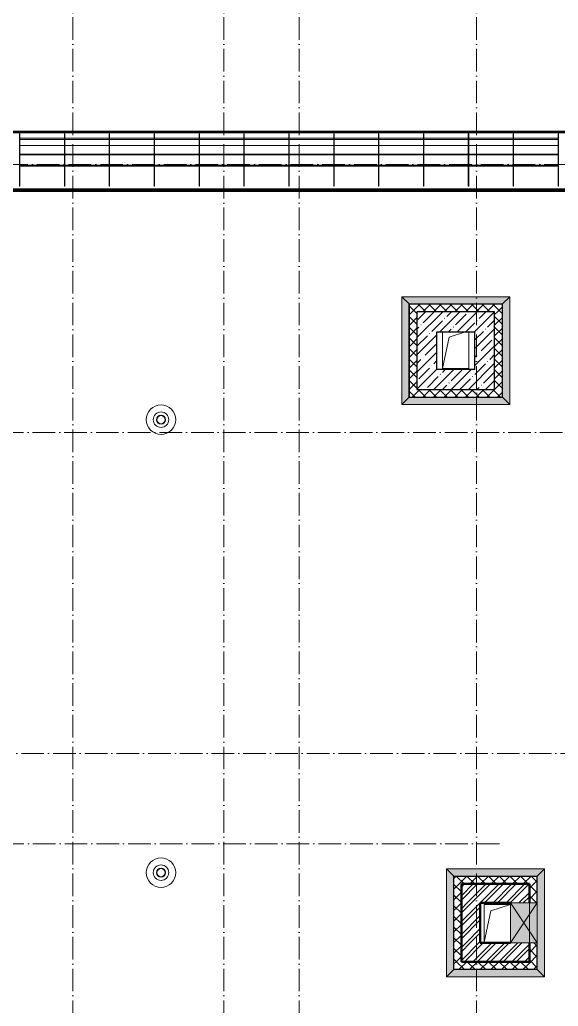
# Model space of a CAD drawing. Header units: millimetres. Extents: x -213536 to 1564669, y -45299 to 942238.
# Drawn here: x 570531 to 577665, y 645975 to 659043 of the extents above; entities that cross this region are included whole.
import ezdxf

# ---------------------------------------------------------------- set-up
doc = ezdxf.new("R2010")
doc.units = ezdxf.units.MM
doc.linetypes.add('50_200_ШТРИХ_1Т_ш5_п1_п1_', pattern=[700, 500, -100, 0, -100])
for name, color, linetype, lineweight in [('3.1) ЖБ окна 1.2 м', 102, 'Continuous', 30), ('A-DETL-GENF-OTLN', 7, 'Continuous', 9), ('A-FLOR-____-MCUT', 7, 'Continuous', 25), ('A-FLOR-____-OTLN', 7, 'Continuous', 9), ('A-FLOR-____-PATT-1', 7, 'Continuous', 9), ('A-GENM-____-MCUT', 7, 'Continuous', 25), ('A-GENM-____-OTLN', 7, 'Continuous', 9), ('A-GLAZ-____-OTLN', 7, 'Continuous', 9), ('A-WALL-____-MCUT-1', 7, 'Continuous', 9), ('A-WALL-____-MCUT-2', 7, 'Continuous', 50), ('A-WALL-____-OTLN', 7, 'Continuous', 9), ('A-WALL-____-PATT-1', 7, 'Continuous', 9), ('A-WALL-FNSH-MCUT-1', 7, 'Continuous', 9), ('S-GRID-____-OTLN-1', 7, '50_200_ШТРИХ_1Т_ш5_п1_п1_', 9)]:
    doc.layers.add(name, color=color, linetype=linetype, lineweight=lineweight)
doc.layers.add('A-GLAZ-____-OTLN-1', color=7, linetype='Continuous', lineweight=9, true_color=0xc0c0c0)
pattern_1 = [(45, (544282.64, 571544.04), (-70.71068, 70.71068), []), (135, (544282.64, 571544.04), (-70.71068, -70.71068), [])]
pattern_2 = [(45, (544282.64, 571544.04), (-85.53659, 85.53659), []), (45, (544339.66, 571544.04), (-85.53659, 85.53659), [])]

# ---------------------------------------------------------------- blocks, each defined once
blk = doc.blocks.new('141_Фартук_СКБ - 141_Фартук_СКБ_вентфасад-30031396-АР1_План отверстий 2 этажа в осях 1-64_Ю-ЯЯ')
at = {"layer": 'A-GENM-____-MCUT'}
for p, q in [((26160, 758), (0, 758)), ((0, 757), (26160, 757)), ((26160, -29), (0, -29)), ((0, -30), (26160, -30))]:
    blk.add_line(p, q, dxfattribs=at)
at = {"layer": 'A-GENM-____-OTLN'}
for p, q in [((0, 765), (26160, 765)), ((0, 752), (26160, 752)), ((0, 743), (26160, 743)), ((0, 743), (26160, 743)), ((0, -11), (26160, -11)), ((0, -12), (26160, -12))]:
    blk.add_line(p, q, dxfattribs=at)
blk = doc.blocks.new('Элемент крепления - Пластина-30015157-АР1_План отверстий 2 этажа в осях 1-64_Ю-ЯЯ')
at = {"layer": 'A-GENM-____-OTLN'}
for p, q in [((25651, 85294), (25651, 85988)), ((25651, 85988), (25656, 85988)), ((25656, 85988), (25656, 85294)), ((25656, 85294), (25651, 85294))]:
    blk.add_line(p, q, dxfattribs=at)
blk = doc.blocks.new('Швеллер - 140х58-30031487-АР1_План отверстий 2 этажа в осях 1-64_Ю-ЯЯ')
at = {"layer": 'A-GENM-____-MCUT'}
for p, q in [((-10110, 75), (-10699, 75)), ((-10699, 71), (-10110, 71)), ((-9515, 75), (-10105, 75)), ((-10105, 71), (-9515, 71)), ((-8921, 75), (-9510, 75)), ((-9510, 71), (-8921, 71)), ((-8326, 75), (-8916, 75)), ((-8916, 71), (-8326, 71)), ((-7732, 75), (-8321, 75)), ((-8321, 71), (-7732, 71)), ((-7137, 75), (-7727, 75)), ((-7727, 71), (-7137, 71)), ((-6543, 75), (-7132, 75)), ((-7132, 71), (-6543, 71)), ((-5948, 75), (-6538, 75)), ((-6538, 71), (-5948, 71)), ((-5353, 75), (-5943, 75)), ((-5943, 71), (-5353, 71)), ((-4759, 75), (-5348, 75)), ((-5348, 71), (-4759, 71)), ((-4164, 75), (-4754, 75)), ((-4754, 71), (-4164, 71)), ((-3570, 75), (-4159, 75)), ((-4159, 71), (-3570, 71)), ((-10110, -71), (-10699, -71)), ((-10699, -75), (-10110, -75)), ((-9515, -71), (-10105, -71)), ((-10105, -75), (-9515, -75)), ((-8921, -71), (-9510, -71)), ((-9510, -75), (-8921, -75)), ((-8326, -71), (-8916, -71)), ((-8916, -75), (-8326, -75)), ((-7732, -71), (-8321, -71)), ((-8321, -75), (-7732, -75)), ((-7137, -71), (-7727, -71)), ((-7727, -75), (-7137, -75)), ((-6543, -71), (-7132, -71)), ((-7132, -75), (-6543, -75)), ((-5948, -71), (-6538, -71)), ((-6538, -75), (-5948, -75)), ((-5353, -71), (-5943, -71)), ((-5943, -75), (-5353, -75)), ((-4759, -71), (-5348, -71)), ((-5348, -75), (-4759, -75)), ((-4164, -71), (-4754, -71)), ((-4754, -75), (-4164, -75)), ((-3570, -71), (-4159, -71)), ((-4159, -75), (-3570, -75))]:
    blk.add_line(p, q, dxfattribs=at)
blk = doc.blocks.new('Кровельный аэратор - 143_Кровельный аэратор-15605992-АР1_План отверстий 2 этажа в осях 1-64_Ю-ЯЯ')
at = {"layer": 'A-GENM-____-OTLN'}
for radius, start, end in [(195, 360, 180), (195, 180, 360), (102, 360, 180), (102, 180, 360), (60, 360, 180), (60, 180, 360), (55, 360, 180), (55, 180, 360)]:
    blk.add_arc((0, 0), radius, start, end, dxfattribs=at)
blk = doc.blocks.new('AR_Отверстие прямоугольное _в плите_ - AR_Отверстие прямоугольное _в плите_-30552540-АР1_План отверстий 2 этажа в осях 1-64_Ю-ЯЯ')
at = {"layer": 'A-GENM-____-OTLN'}
for p, q in [((175, 250), (-175, 250)), ((-175, 250), (-175, -250)), ((-175, -250), (-87, 163)), ((-87, 163), (175, 250)), ((-175, -250), (175, -250))]:
    blk.add_line(p, q, dxfattribs=at)
blk = doc.blocks.new('AR_Отверстие прямоугольное _в плите_ - AR_Отверстие прямоугольное _в плите_-V193-АР1_План отверстий 2 этажа в осях 1-64_Ю-ЯЯ')
at = {"layer": 'A-GENM-____-OTLN'}
for p, q in [((-175, 235), (-175, -250)), ((-175, -250), (-87, 163)), ((-87, 163), (130, 235)), ((175, -250), (175, 235)), ((-175, -250), (175, -250))]:
    blk.add_line(p, q, dxfattribs=at)
blk = doc.blocks.new('AR_Отверстие прямоугольное _в стене__БезПР - AR_Отверстие прямоугольное _в стене__БезПР-31947467-АР1_План отверстий 2 этажа в осях 1-64_Ю-ЯЯ')
at = {"layer": 'A-GLAZ-____-OTLN'}
blk.add_hatch(color=256, dxfattribs=at).paths.add_polyline_path([(265, 230), (-265, 230), (-265, -125), (265, -125)], flags=0)
at = {"layer": 'A-DETL-GENF-OTLN'}
for p, q in [((-265, -125), (-265, 230)), ((-265, 230), (265, 230)), ((265, 230), (-265, -125)), ((-265, 230), (265, -125)), ((265, 230), (-265, 230)), ((-265, 230), (-265, -125)), ((265, 230), (265, -125)), ((265, -125), (265, 230)), ((265, -125), (-265, -125)), ((-265, -125), (265, -125))]:
    blk.add_line(p, q, dxfattribs=at)
at = {"layer": 'A-GLAZ-____-OTLN'}
blk.add_line((265, 125), (-265, 125), dxfattribs=at)
blk = doc.blocks.new('Отлив_СКБ1 - Отлив_Шахты-30185863-АР1_План отверстий 2 этажа в осях 1-64_Ю-ЯЯ')
at = {"layer": 'A-GLAZ-____-OTLN-1'}
blk.add_hatch(color=256, dxfattribs=at).paths.add_polyline_path([(1229, -199), (1133, -103), (1133, -105), (-103, -105), (-103, -103), (-199, -199), (1135, -199)], flags=0)
at = {"layer": 'A-GLAZ-____-OTLN'}
for p, q in [((-199, -199), (-103, -103)), ((1133, -103), (1229, -199)), ((-199, -199), (1229, -199))]:
    blk.add_line(p, q, dxfattribs=at)
blk = doc.blocks.new('Отлив_СКБ1 - Отлив_Шахты-32492502-АР1_План отверстий 2 этажа в осях 1-64_Ю-ЯЯ')
at = {"layer": 'A-GLAZ-____-OTLN-1'}
blk.add_hatch(color=256, dxfattribs=at).paths.add_polyline_path([(-199, -199), (1099, -199), (1003, -103), (1003, -105), (-103, -105), (-103, -103), (-105, -105)], flags=0)
at = {"layer": 'A-GLAZ-____-OTLN'}
for p, q in [((-199, -199), (-103, -103)), ((1003, -103), (1099, -199)), ((-199, -199), (1099, -199))]:
    blk.add_line(p, q, dxfattribs=at)
blk = doc.blocks.new('2этаж')
at = {"layer": 'S-GRID-____-OTLN-1', "color": 251, "ltscale": 0.6, "true_color": 0x636466}
for p, q in [((11358.3, 549908.8), (11358.3, 511907.5)), ((13358.3, 549908.8), (13358.3, 525691.4)), ((14358.3, 549908.8), (14358.3, 511907.5)), ((16708.3, 549908.8), (16708.3, 525691.4)), ((88482.7, 544597), (-20260.4, 544597)), ((-20260.4, 541047), (88482.7, 541047)), ((31562.9, 536797), (-20260.4, 536797)), ((17013.3, 535597), (-20260.4, 535597))]:
    blk.add_line(p, q, dxfattribs=at)

msp = doc.modelspace()

# ---------------------------------------------------------------- hatches: boundary and pattern name
at = {"layer": 'A-FLOR-____-PATT-1'}
h = msp.add_hatch(dxfattribs=at)
h.set_pattern_fill('FP_13', color=256, style=0, pattern_type=2)
h.set_pattern_definition([(45, (544282.64, 571544.04), (-114.04925, 114.04925), []), (45, (544396.69, 571544.04), (-114.04925, 114.04925), [201.612, -40.322, 3.353, -36.97])])
h.paths.add_polyline_path([(575792.6, 654145.1), (576822.6, 654145.1), (576822.6, 655175.1), (575792.6, 655175.1), (575792.6, 654599.2)], flags=0)
h.paths.add_polyline_path([(576057.6, 654410.1), (576057.6, 654910.1), (576557.6, 654910.1), (576557.6, 654410.1), (576082.5, 654410.1)], flags=0)
at = {"layer": 'A-WALL-____-PATT-1'}
h = msp.add_hatch(dxfattribs=at)
h.set_pattern_fill('FP_1', color=256, style=0, pattern_type=2)
h.set_pattern_definition(pattern_1)
h.paths.add_polyline_path([(576922.6, 655175.1), (576922.6, 655275.1), (575692.6, 655275.1), (575692.6, 655175.1), (576822.6, 655175.1)], flags=0)
h = msp.add_hatch(dxfattribs=at)
h.set_pattern_fill('FP_1', color=256, style=0, pattern_type=2)
h.set_pattern_definition(pattern_1)
h.paths.add_polyline_path([(575792.6, 654145.1), (575792.6, 655175.1), (575692.6, 655175.1), (575692.6, 654145.1)], flags=0)
h = msp.add_hatch(dxfattribs=at)
h.set_pattern_fill('FP_1', color=256, style=0, pattern_type=2)
h.set_pattern_definition(pattern_1)
h.paths.add_polyline_path([(576922.6, 654045.1), (576922.6, 655175.1), (576822.6, 655175.1), (576822.6, 654045.1)], flags=0)
h = msp.add_hatch(dxfattribs=at)
h.set_pattern_fill('FP_1', color=256, style=0, pattern_type=2)
h.set_pattern_definition(pattern_1)
h.paths.add_polyline_path([(576822.6, 654045.1), (576822.6, 654145.1), (575692.6, 654145.1), (575692.6, 654045.1), (576524.3, 654045.1)], flags=0)
h = msp.add_hatch(dxfattribs=at)
h.set_pattern_fill('FP_1', color=256, style=0, pattern_type=2)
h.set_pattern_definition(pattern_1)
h.paths.add_polyline_path([(577382.6, 647595.1), (577382.6, 647695.1), (576282.6, 647695.1), (576282.6, 647595.1), (577282.6, 647595.1)], flags=0)
h = msp.add_hatch(dxfattribs=at)
h.set_pattern_fill('FP_1', color=256, style=0, pattern_type=2)
h.set_pattern_definition(pattern_1)
h.paths.add_polyline_path([(576382.6, 646565.1), (576382.6, 647595.1), (576282.6, 647595.1), (576282.6, 646565.1)], flags=0)
h = msp.add_hatch(dxfattribs=at)
h.set_pattern_fill('FP_3', color=256, style=0, pattern_type=2)
h.set_pattern_definition(pattern_2)
h.paths.add_polyline_path([(576632.6, 647345.1), (577282.6, 647345.1), (577282.6, 647595.1), (576382.6, 647595.1), (576382.6, 647345.1), (576524.3, 647345.1)], flags=0)
h = msp.add_hatch(dxfattribs=at)
h.set_pattern_fill('FP_1', color=256, style=0, pattern_type=2)
h.set_pattern_definition(pattern_1)
h.paths.add_polyline_path([(577382.6, 646465.1), (577382.6, 646815.1), (577282.6, 646815.1), (577282.6, 646465.1)], flags=0)
h.paths.add_polyline_path([(577382.6, 647345.1), (577382.6, 647595.1), (577282.6, 647595.1), (577282.6, 647345.1)], flags=0)
h = msp.add_hatch(dxfattribs=at)
h.set_pattern_fill('FP_3', color=256, style=0, pattern_type=2)
h.set_pattern_definition(pattern_2)
h.paths.add_polyline_path([(576382.6, 646815.1), (576632.6, 646815.1), (576632.6, 647345.1), (576382.6, 647345.1), (576382.6, 647334.4)], flags=0)
h = msp.add_hatch(dxfattribs=at)
h.set_pattern_fill('FP_3', color=256, style=0, pattern_type=2)
h.set_pattern_definition(pattern_2)
h.paths.add_polyline_path([(577032.6, 646565.1), (577032.6, 646815.1), (576382.6, 646815.1), (576382.6, 646565.1), (576966.2, 646565.1)], flags=0)
h = msp.add_hatch(dxfattribs=at)
h.set_pattern_fill('FP_3', color=256, style=0, pattern_type=2)
h.set_pattern_definition(pattern_2)
h.paths.add_polyline_path([(577282.6, 646565.1), (577282.6, 646815.1), (577032.6, 646815.1), (577032.6, 646565.1)], flags=0)
h = msp.add_hatch(dxfattribs=at)
h.set_pattern_fill('FP_1', color=256, style=0, pattern_type=2)
h.set_pattern_definition(pattern_1)
h.paths.add_polyline_path([(577282.6, 646465.1), (577282.6, 646565.1), (576282.6, 646565.1), (576282.6, 646465.1), (576966.2, 646465.1)], flags=0)

# ---------------------------------------------------------------- linework, layer by layer
at = {"layer": 'A-FLOR-____-MCUT'}
for p, q in [((576822.6, 655175.1), (575792.6, 655175.1)), ((575792.6, 655175.1), (575792.6, 654145.1)), ((576822.6, 654145.1), (576822.6, 655175.1)), ((576057.6, 654910.1), (576557.6, 654910.1)), ((576057.6, 654410.1), (576057.6, 654910.1)), ((576557.6, 654910.1), (576557.6, 654410.1)), ((576557.6, 654410.1), (576057.6, 654410.1)), ((575792.6, 654145.1), (576822.6, 654145.1))]:
    msp.add_line(p, q, dxfattribs=at)
at = {"layer": 'A-FLOR-____-OTLN'}
for p, q in [((571122.9, 657375.1), (570533.3, 657375.1)), ((571717.4, 657375.1), (571127.9, 657375.1)), ((572312, 657375.1), (571722.4, 657375.1)), ((572906.5, 657375.1), (572317, 657375.1)), ((573501, 657375.1), (572911.5, 657375.1)), ((574095.6, 657375.1), (573506, 657375.1)), ((574690.1, 657375.1), (574100.6, 657375.1)), ((575284.7, 657375.1), (574695.1, 657375.1)), ((575879.2, 657375.1), (575289.7, 657375.1)), ((576473.8, 657375.1), (575884.2, 657375.1)), ((577068.3, 657375.1), (576478.8, 657375.1)), ((577662.9, 657375.1), (577073.3, 657375.1)), ((568152.6, 656805.1), (594312.6, 656805.1)), ((576132.6, 654425.1), (576132.6, 654910.1)), ((576482.6, 654910.1), (576482.6, 654425.1)), ((576482.6, 654425.1), (576132.6, 654425.1)), ((576682.6, 647324.7), (577032.6, 647324.7)), ((576682.6, 646824.7), (576682.6, 647324.7)), ((577032.6, 646824.7), (576682.6, 646824.7))]:
    msp.add_line(p, q, dxfattribs=at)
at = {"layer": 'A-WALL-____-MCUT-1'}
for p, q in [((575689.6, 655280.1), (575687.6, 655280.1)), ((575687.6, 655280.1), (575687.6, 655278.1)), ((576927.6, 655278.1), (575687.6, 655278.1)), ((575687.6, 655275.1), (575689.6, 655275.1)), ((575689.6, 655280.1), (575689.6, 654040.1)), ((576922.6, 655275.1), (575692.6, 655275.1)), ((575692.6, 655275.1), (575692.6, 654045.1)), ((576922.6, 654045.1), (576922.6, 655275.1)), ((576927.6, 655280.1), (576925.6, 655280.1)), ((576925.6, 654040.1), (576925.6, 655280.1)), ((576925.6, 655275.1), (576927.6, 655275.1)), ((576927.6, 655278.1), (576927.6, 655280.1)), ((575689.6, 654045.1), (575687.6, 654045.1)), ((575687.6, 654042.1), (576927.6, 654042.1)), ((575687.6, 654042.1), (575687.6, 654040.1)), ((575687.6, 654040.1), (575689.6, 654040.1)), ((575692.6, 654045.1), (576922.6, 654045.1)), ((576922.6, 654042.1), (576922.6, 654040.1)), ((576925.6, 654040.1), (576927.6, 654040.1)), ((576927.6, 654040.1), (576927.6, 654042.1)), ((576279.6, 647700.1), (576277.6, 647700.1)), ((576277.6, 647700.1), (576277.6, 647698.1)), ((577387.6, 647698.1), (576277.6, 647698.1)), ((576277.6, 647695.1), (576279.6, 647695.1)), ((576279.6, 647700.1), (576279.6, 646460.1)), ((577382.6, 647695.1), (576282.6, 647695.1)), ((576282.6, 647695.1), (576282.6, 646465.1)), ((577382.6, 647345.1), (577382.6, 647695.1)), ((577387.6, 647700.1), (577385.6, 647700.1)), ((577385.6, 647345.1), (577385.6, 647700.1)), ((577387.6, 647695.1), (577385.6, 647695.1)), ((577387.6, 647698.1), (577387.6, 647700.1)), ((577382.6, 646465.1), (577382.6, 646815.1)), ((577385.6, 646460.1), (577385.6, 646815.1)), ((576279.6, 646465.1), (576277.6, 646465.1)), ((576277.6, 646462.1), (577387.6, 646462.1)), ((576277.6, 646462.1), (576277.6, 646460.1)), ((576277.6, 646460.1), (576279.6, 646460.1)), ((576282.6, 646465.1), (577382.6, 646465.1)), ((577382.6, 646462.1), (577382.6, 646460.1)), ((577385.6, 646460.1), (577387.6, 646460.1)), ((577387.6, 646460.1), (577387.6, 646462.1))]:
    msp.add_line(p, q, dxfattribs=at)
at = {"layer": 'A-WALL-____-MCUT-2'}
for p, q in [((577282.6, 647595.1), (576382.6, 647595.1)), ((576382.6, 647595.1), (576382.6, 646565.1)), ((577282.6, 647345.1), (577282.6, 647595.1)), ((576632.6, 647345.1), (577032.6, 647345.1)), ((576632.6, 646815.1), (576632.6, 647345.1)), ((577032.6, 646815.1), (576632.6, 646815.1)), ((577282.6, 646565.1), (577282.6, 646815.1)), ((576382.6, 646565.1), (577282.6, 646565.1))]:
    msp.add_line(p, q, dxfattribs=at)
at = {"layer": 'A-WALL-____-OTLN'}
for p, q in [((570533.3, 657475.1), (571122.9, 657475.1)), ((571127.9, 657475.1), (571717.4, 657475.1)), ((571722.4, 657475.1), (572312, 657475.1)), ((572317, 657475.1), (572906.5, 657475.1)), ((572911.5, 657475.1), (573501, 657475.1)), ((573506, 657475.1), (574095.6, 657475.1)), ((574100.6, 657475.1), (574690.1, 657475.1)), ((574695.1, 657475.1), (575284.7, 657475.1)), ((575289.7, 657475.1), (575879.2, 657475.1)), ((575884.2, 657475.1), (576473.8, 657475.1)), ((576478.8, 657475.1), (577068.3, 657475.1)), ((577073.3, 657475.1), (577662.9, 657475.1)), ((571122.9, 657455.1), (570533.3, 657455.1)), ((571717.4, 657455.1), (571127.9, 657455.1)), ((572312, 657455.1), (571722.4, 657455.1)), ((572906.5, 657455.1), (572317, 657455.1)), ((573501, 657455.1), (572911.5, 657455.1)), ((574095.6, 657455.1), (573506, 657455.1)), ((574690.1, 657455.1), (574100.6, 657455.1)), ((575284.7, 657455.1), (574695.1, 657455.1)), ((575879.2, 657455.1), (575289.7, 657455.1)), ((576473.8, 657455.1), (575884.2, 657455.1)), ((577068.3, 657455.1), (576478.8, 657455.1)), ((577662.9, 657455.1), (577073.3, 657455.1))]:
    msp.add_line(p, q, dxfattribs=at)
at = {"layer": 'A-WALL-FNSH-MCUT-1'}
for p, q in [((575687.6, 655278.1), (575687.6, 654042.1)), ((576925.6, 655280.1), (575689.6, 655280.1)), ((576927.6, 654042.1), (576927.6, 655278.1)), ((575689.6, 654040.1), (576925.6, 654040.1)), ((576277.6, 647698.1), (576277.6, 646462.1)), ((577385.6, 647700.1), (576279.6, 647700.1)), ((577387.6, 647345.1), (577387.6, 647698.1)), ((577282.6, 647345.1), (577282.6, 647345.1)), ((577387.6, 646462.1), (577387.6, 646815.1)), ((576279.6, 646460.1), (577385.6, 646460.1))]:
    msp.add_line(p, q, dxfattribs=at)

# ---------------------------------------------------------------- block references
at = {"layer": '3.1) ЖБ окна 1.2 м'}
msp.add_blockref('2этаж', (559874.3, 112528.1), dxfattribs=at)
at = {"layer": 'A-GENM-____-OTLN', "rotation": 180}
msp.add_blockref('141_Фартук_СКБ - 141_Фартук_СКБ_вентфасад-30031396-АР1_План отверстий 2 этажа в осях 1-64_Ю-ЯЯ', (594312.6, 657532.1), dxfattribs=at)
at = {"layer": 'A-GENM-____-OTLN'}
for name, p in [('Элемент крепления - Пластина-30015157-АР1_План отверстий 2 этажа в осях 1-64_Ю-ЯЯ', (544877.2, 571544)), ('Элемент крепления - Пластина-30015157-АР1_План отверстий 2 этажа в осях 1-64_Ю-ЯЯ', (545471.7, 571544)), ('Элемент крепления - Пластина-30015157-АР1_План отверстий 2 этажа в осях 1-64_Ю-ЯЯ', (546066.3, 571544)), ('Элемент крепления - Пластина-30015157-АР1_План отверстий 2 этажа в осях 1-64_Ю-ЯЯ', (546660.8, 571544)), ('Элемент крепления - Пластина-30015157-АР1_План отверстий 2 этажа в осях 1-64_Ю-ЯЯ', (547255.4, 571544)), ('Элемент крепления - Пластина-30015157-АР1_План отверстий 2 этажа в осях 1-64_Ю-ЯЯ', (547849.9, 571544)), ('Элемент крепления - Пластина-30015157-АР1_План отверстий 2 этажа в осях 1-64_Ю-ЯЯ', (548444.5, 571544)), ('Элемент крепления - Пластина-30015157-АР1_План отверстий 2 этажа в осях 1-64_Ю-ЯЯ', (549039, 571544)), ('Элемент крепления - Пластина-30015157-АР1_План отверстий 2 этажа в осях 1-64_Ю-ЯЯ', (549633.5, 571544)), ('Элемент крепления - Пластина-30015157-АР1_План отверстий 2 этажа в осях 1-64_Ю-ЯЯ', (550228.1, 571544)), ('Элемент крепления - Пластина-30015157-АР1_План отверстий 2 этажа в осях 1-64_Ю-ЯЯ', (550822.6, 571544)), ('Элемент крепления - Пластина-30015157-АР1_План отверстий 2 этажа в осях 1-64_Ю-ЯЯ', (551417.2, 571544)), ('Элемент крепления - Пластина-30015157-АР1_План отверстий 2 этажа в осях 1-64_Ю-ЯЯ', (552011.7, 571544)), ('Швеллер - 140х58-30031487-АР1_План отверстий 2 этажа в осях 1-64_Ю-ЯЯ', (581232.6, 657185.1)), ('AR_Отверстие прямоугольное _в плите_ - AR_Отверстие прямоугольное _в плите_-V193-АР1_План отверстий 2 этажа в осях 1-64_Ю-ЯЯ', (576307.6, 654675.1)), ('Кровельный аэратор - 143_Кровельный аэратор-15605992-АР1_План отверстий 2 этажа в осях 1-64_Ю-ЯЯ', (572402.6, 653745.1)), ('Кровельный аэратор - 143_Кровельный аэратор-15605992-АР1_План отверстий 2 этажа в осях 1-64_Ю-ЯЯ', (572402.6, 647745.1)), ('AR_Отверстие прямоугольное _в плите_ - AR_Отверстие прямоугольное _в плите_-30552540-АР1_План отверстий 2 этажа в осях 1-64_Ю-ЯЯ', (576857.6, 647074.7))]:
    msp.add_blockref(name, p, dxfattribs=at)
at = {"layer": 'A-GLAZ-____-OTLN'}
for name, p, rotation in [('Отлив_СКБ1 - Отлив_Шахты-30185863-АР1_План отверстий 2 этажа в осях 1-64_Ю-ЯЯ', (575792.6, 655175.1), 270), ('Отлив_СКБ1 - Отлив_Шахты-30185863-АР1_План отверстий 2 этажа в осях 1-64_Ю-ЯЯ', (576822.6, 655175.1), 180), ('Отлив_СКБ1 - Отлив_Шахты-30185863-АР1_План отверстий 2 этажа в осях 1-64_Ю-ЯЯ', (576822.6, 654145.1), 90), ('Отлив_СКБ1 - Отлив_Шахты-30185863-АР1_План отверстий 2 этажа в осях 1-64_Ю-ЯЯ', (576382.6, 647595.1), 270), ('Отлив_СКБ1 - Отлив_Шахты-32492502-АР1_План отверстий 2 этажа в осях 1-64_Ю-ЯЯ', (577282.6, 647595.1), 180), ('Отлив_СКБ1 - Отлив_Шахты-30185863-АР1_План отверстий 2 этажа в осях 1-64_Ю-ЯЯ', (577282.6, 646565.1), 90), ('AR_Отверстие прямоугольное _в стене__БезПР - AR_Отверстие прямоугольное _в стене__БезПР-31947467-АР1_План отверстий 2 этажа в осях 1-64_Ю-ЯЯ', (577157.6, 647080.1), 270)]:
    msp.add_blockref(name, p, dxfattribs=dict(at, rotation=rotation))
for name, p in [('Отлив_СКБ1 - Отлив_Шахты-30185863-АР1_План отверстий 2 этажа в осях 1-64_Ю-ЯЯ', (575792.6, 654145.1)), ('Отлив_СКБ1 - Отлив_Шахты-32492502-АР1_План отверстий 2 этажа в осях 1-64_Ю-ЯЯ', (576382.6, 646565.1))]:
    msp.add_blockref(name, p, dxfattribs=at)

doc.saveas('drawing.dxf')
